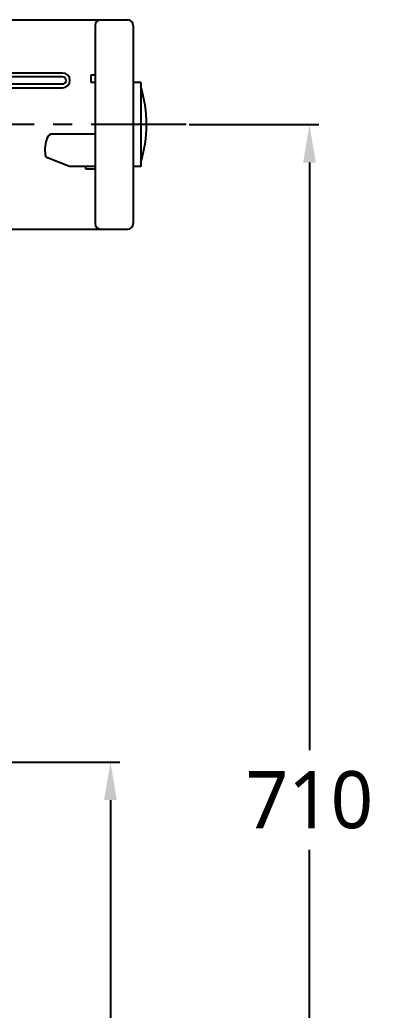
# Model space of a CAD drawing. Extents: x 6016 to 8231, y -443 to 1874.
# Drawn here: x 6974 to 7160, y 55 to 575 of the extents above; entities that cross this region are included whole.
import ezdxf

# ---------------------------------------------------------------- set-up
doc = ezdxf.new("R2010")
doc.units = 0
doc.header["$LTSCALE"] = 20
doc.header["$MEASUREMENT"] = 0
doc.linetypes.add('CENTER', pattern=[2, 1.25, -0.25, 0.25, -0.25])
doc.layers.get('0').update_dxf_attribs({"linetype": 'CONTINUOUS'})
doc.layers.get('DEFPOINTS').update_dxf_attribs({"linetype": 'CONTINUOUS'})
doc.layers.add('4', color=4, linetype='CONTINUOUS')
doc.layers.add('CENTER', color=2, linetype='CENTER')
doc.dimstyles.get("Standard").update_dxf_attribs({"dimtxt": 2.7, "dimasz": 2.5, "dimexe": 1.5, "dimexo": 1.5, "dimgap": 1.5, "dimtad": 1, "dimdec": 0, "dimlfac": 10, "dimzin": 0, "dimdsep": 46, "dimtxsty": 'Standard', "dimcen": 0, "dimclrt": 2, "dimadec": 0, "dimazin": 0, "dimtfac": 1, "dimtdec": 0, "dimtmove": 0, "dimatfit": 3, "dimfxl": 0, "dimtolj": 1, "dimtzin": 0, "dimarcsym": 0})

# ---------------------------------------------------------------- blocks, each defined once
blk = doc.blocks.new('*D16')
at = {"color": 3, "lineweight": -2}
for p, q in [((7062.7, 520.41), (7131, 520.41)), ((7126, 500.41), (7126, 191.64)), ((7126, -169.59), (7126, 139.19)), ((7105.57, -189.59), (7131, -189.59))]:
    blk.add_line(p, q, dxfattribs=at)
at = {"color": 3}
for points in [[(7122.67, 500.41), (7129.33, 500.41), (7126, 520.41)], [(7122.67, -169.59), (7129.33, -169.59), (7126, -189.59)]]:
    blk.add_solid(points, dxfattribs=at)
at = {"layer": 'DEFPOINTS', "color": 0}
for p in [(7061.2, 520.41), (7104.07, -189.59), (7126, -189.59)]:
    blk.add_point(p, dxfattribs=at)
at = {"color": 2, "insert": (7126, 165.41), "char_height": 30, "attachment_point": 5}
blk.add_mtext('\\A1;{\\fNanumGothic|b0|i0|c129|p50;710}', dxfattribs=at)
blk = doc.blocks.new('*D11')
at = {"color": 3, "lineweight": -2}
for p, q in [((6951.05, 185.41), (7026.29, 185.41)), ((7021.29, 165.41), (7021.29, 24.27)), ((7021.29, -169.59), (7021.29, -28.44)), ((6848.79, -189.59), (7026.29, -189.59))]:
    blk.add_line(p, q, dxfattribs=at)
at = {"color": 3}
for points in [[(7017.95, 165.41), (7024.62, 165.41), (7021.29, 185.41)], [(7017.95, -169.59), (7024.62, -169.59), (7021.29, -189.59)]]:
    blk.add_solid(points, dxfattribs=at)
at = {"layer": 'DEFPOINTS', "color": 0}
for p in [(6949.55, 185.41), (7021.29, 185.41), (6847.29, -189.59)]:
    blk.add_point(p, dxfattribs=at)
at = {"color": 2, "insert": (7021.29, -2.09), "char_height": 30, "attachment_point": 5}
blk.add_mtext('\\A1;{\\fNanumGothic|b0|i0|c129|p50;375}', dxfattribs=at)

msp = doc.modelspace()

# ---------------------------------------------------------------- linework, layer by layer
at = {"layer": '4'}
for p, q in [((6886.27, 575.41), (7016.27, 575.41)), ((7016.27, 575.41), (7030.27, 575.41)), ((7013.27, 572.41), (7013.27, 468.41)), ((7033.27, 572.41), (7033.27, 468.41)), ((7011.18, 546.43), (7013.27, 546.43)), ((7011.18, 542.41), (7011.18, 546.43)), ((7013.27, 542.41), (7011.18, 542.41)), ((7037.27, 542.41), (7033.27, 542.41)), ((7037.27, 542.41), (7037.27, 498.41)), ((7013.27, 515.41), (6990.82, 515.41)), ((6999.78, 498.41), (6988.24, 502.84)), ((7013.27, 498.41), (6999.78, 498.41)), ((7008.42, 496.87), (7008.42, 498.41)), ((7013.27, 496.87), (7008.42, 496.87)), ((7037.27, 498.41), (7033.27, 498.41)), ((6886.27, 465.41), (7016.27, 465.41)), ((7016.27, 465.41), (7030.27, 465.41))]:
    msp.add_line(p, q, dxfattribs=at)
for points in [[(6996.11, 539.69, 1), (6996.11, 547.46), (6961.89, 547.46, 1), (6961.89, 539.69)], [(6996.11, 541.69, 1), (6996.11, 545.46), (6961.89, 545.46, 1), (6961.89, 541.69)]]:
    msp.add_lwpolyline(points, format="xyb", close=True, dxfattribs=at)
for centre, radius, start, end in [((7016.27, 572.41), 3, 90, 180), ((7030.27, 572.41), 3, 0, 90), ((6972.09, 520.41), 68.18, 342.9409, 17.0591), ((6990.82, 512.41), 3, 90, 159.257), ((7005.34, 506.91), 18.53, 159.257, 187.6784), ((6988.96, 504.71), 2, 187.6784, 249.0281), ((7016.27, 468.41), 3, 180, 270), ((7030.27, 468.41), 3, 270, 0)]:
    msp.add_arc(centre, radius, start, end, dxfattribs=at)
at = {"layer": 'CENTER', "color": 1, "linetype": 'CENTER', "ltscale": 2}
msp.add_line((7061.2, 520.41), (6851.89, 520.41), dxfattribs=at)

# ---------------------------------------------------------------- dimensions: what is measured, and where the dimension line sits
for base, p1, p2, picture, middle in [((7126, -189.59), (7061.2, 520.41), (7104.07, -189.59), '*D16', (7126, 165.41)), ((7021.29, 185.41), (6847.29, -189.59), (6949.55, 185.41), '*D11', (7021.29, -2.09))]:
    dim = msp.add_linear_dim(base=base, p1=p1, p2=p2, angle=90, text='{\\fNanumGothic|b0|i0|c129|p50;<>}', dimstyle='Standard', override={"dimtxt": 30, "dimasz": 20, "dimexe": 5, "dimgap": 10, "dimtih": 1, "dimtoh": 1, "dimlfac": 1, "dimzin": 12, "dimclrd": 3, "dimclre": 3, "dimazin": 2, "dimarcsym": 1})
    dim.commit()
    dim.dimension.update_dxf_attribs({"geometry": picture, "text_midpoint": middle, "dimtype": 160})

doc.saveas('drawing.dxf')
